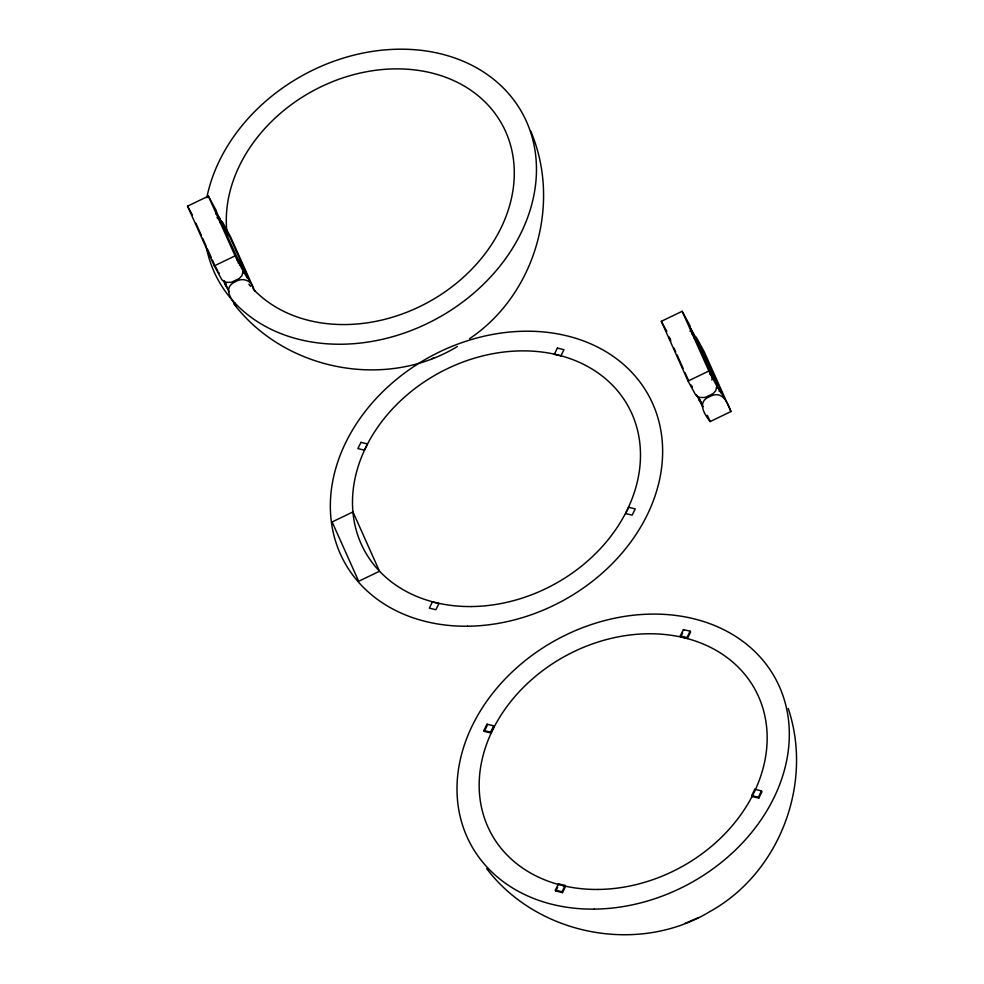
<?xml version="1.0" encoding="UTF-8"?>
<svg xmlns="http://www.w3.org/2000/svg" width="984" height="984" viewBox="0 0 984 984"><rect width="100%" height="100%" fill="white"/><g stroke="black" fill="none" stroke-linecap="round" stroke-linejoin="round"><path stroke-width="1.48" d="M483.87 730.534L486.994 724.187L493.685 725.811L494.14 726.659L491.028 733.019L484.325 731.395L483.87 730.534L490.561 732.158L491.028 733.019M484.325 731.395L487.449 725.036L486.994 724.187M490.561 732.158L493.685 725.811M555.333 890.163L558.457 883.816L565.148 885.44L565.603 886.289L562.491 892.636L555.8 891.012L555.333 890.163L562.024 891.787L562.491 892.636M680.301 635.947L683.425 629.588L690.116 631.211L690.584 632.06L687.459 638.419L680.768 636.796L680.301 635.947L686.992 637.571L687.459 638.419M555.8 891.012L557.67 887.199M680.768 636.796L682.638 632.983M562.024 891.787L565.148 885.44M686.992 637.571L690.116 631.211M751.665 795.625L754.789 789.279L761.481 790.902L761.948 791.751L758.824 798.11L752.133 796.486L751.665 795.625L758.356 797.249L758.824 798.11M752.133 796.486L753.375 793.94M758.356 797.249L761.481 790.902M469.565 338.668C535.198 294.708 561.704 203.245 530.573 130.81M233.786 303.699C284.56 370.488 385.507 390.39 457.363 346.491M486.649 868.589C537.412 935.464 638.382 955.156 710.214 911.381C779.623 872.796 813.448 783.522 788.221 708.443M208.387 196.136L235.102 255.852L243.134 271.043L241.978 275.52L239.321 278.472L231.351 282.31L225.459 282.322L221.867 279.788L214.291 265.889L187.563 206.173L208.387 196.136L215.963 210.035A11.562 6.913 -24.1 0 1 216.049 214.266M214.291 265.889L235.102 255.852M682.158 311.288L708.874 371.005L716.905 386.195L715.749 390.673L713.092 393.625L705.122 397.462L699.23 397.474L695.639 394.941L688.062 381.042L661.334 321.325L682.158 311.288L689.735 325.187A11.562 6.913 -24.1 0 1 690.214 327.906M688.062 381.042L708.874 371.005M730.977 411.546C726.844 400.894 721.838 390.205 709.698 396.613C696.943 401.706 703.695 413.403 710.153 421.57L730.977 411.546L704.261 351.829L696.697 337.967A11.562 6.913 -24.1 0 0 693.105 335.433M685.048 923.41L698.591 917.555M432.185 358.52L433.698 357.893M562.934 885.637L565.603 886.289M693.523 333.65L689.87 326.959L713.08 377.364M700.485 346.429L723.695 396.823L720.042 390.131M661.334 321.325L666.844 331.436M670.51 339.664L669.046 336.995L670.891 341.091M696.377 394.646L698.468 398.471A11.562 6.913 -24.1 0 0 700.522 400.414M690.805 384.719L692.256 387.388A11.562 6.913 -24.1 0 1 691.814 386.109M699.218 400.168L702.871 406.859L698.591 397.29M683.425 629.588L683.892 630.436M754.789 789.279L755.257 790.127M219.752 218.497L216.099 211.806L239.309 262.211M246.271 274.979L249.924 281.67L230.354 237.956L220.502 220.195A11.562 6.913 -24.1 0 0 216.91 217.661M253.294 289.21C252.101 280.378 242.851 277.291 235.926 281.461C222.888 287.23 229.948 297.389 236.381 306.418L234.807 302.887M558.457 883.816L558.912 884.665M187.563 206.173L192.384 215.016M215.57 266.885L217.759 270.907M223.306 280.76L224.696 283.318A11.562 6.913 -24.1 0 0 225.545 284.413M225.447 285.016L229.1 291.707M707.361 415.322L710.153 421.57M673.942 347.918L675.774 352.014M677.004 354.744L683.105 368.41M684.95 372.506L688.615 380.71M255.016 291.498L230.49 236.677L222.925 222.815A11.562 6.913 -24.1 0 0 220.859 220.871M224.204 280.772L227.87 288.964M195.89 223.208L201.388 235.496M202.618 238.226L206.283 246.43M207.501 249.161L211.179 257.353M212.396 260.083L214.229 264.192M224.647 229.321A11.562 6.913 -24.1 0 1 226.8 235.496M242.679 272.445A11.562 6.913 -24.1 0 1 246.75 277.697M226.295 286.098A11.562 6.913 -24.1 0 1 224.979 282.297M217.685 216.554A11.562 6.913 -24.1 0 1 220.219 221.215M237.242 260.268A11.562 6.913 -24.1 0 1 239.788 264.917M219.334 273.331A11.562 6.913 -24.1 0 1 218.485 272.236M245.988 276A11.562 6.913 -24.1 0 0 245.52 273.294L238.546 260.526A11.562 6.913 -24.1 0 0 236.492 258.571M227.464 232.962A11.562 6.913 -24.1 0 1 227.944 235.668M237.169 259.776A10.91 6.519 -24.1 0 1 238.411 263.355M226.086 284.068A10.91 6.519 -24.1 0 1 224.869 281.83M242.974 271.744A10.91 6.519 -24.1 0 1 245.348 274.782M224.93 231.412A10.91 6.519 -24.1 0 1 226.96 237.23M217.968 218.645A10.91 6.519 -24.1 0 1 220.367 223.036M206.8 197.722A173.442 138.879 -28.6 0 1 462.455 60.934A173.442 138.879 -28.6 0 1 460.573 303.589A173.442 138.879 -28.6 0 1 206.419 247.574M227.292 234.992A150.318 120.368 -28.6 0 1 403.944 69.028A150.318 120.368 -28.6 0 1 489.995 246.898A150.318 120.368 -28.6 0 1 253.737 289.64M250.772 286.43A150.318 120.368 -28.6 0 1 248.878 284.216M719.759 391.152A11.562 6.913 -24.1 0 0 719.292 388.446L712.318 375.679A11.562 6.913 -24.1 0 0 710.264 373.723M701.321 352.346A11.562 6.913 -24.1 0 0 701.235 348.115L694.274 335.347A11.562 6.913 -24.1 0 0 692.219 333.404M709.784 374.129A10.91 6.519 -24.1 0 1 711.813 379.947M716.746 386.897A10.91 6.519 -24.1 0 1 719.144 391.288M699.058 398.188A10.91 6.519 -24.1 0 1 698.628 396.983M698.701 346.565A10.91 6.519 -24.1 0 1 701.1 350.956M691.74 333.797A10.91 6.519 -24.1 0 1 694.138 338.188M689.919 331.116A11.562 6.913 -24.1 0 1 693.991 336.368M711.014 375.421A11.562 6.913 -24.1 0 1 713.56 380.07M698.419 344.474A11.562 6.913 -24.1 0 1 700.571 350.648M716.45 387.61A11.562 6.913 -24.1 0 1 720.522 392.85M701.284 402.112A11.562 6.913 -24.1 0 1 698.751 397.462M360.968 442.345L357.905 448.581L364.461 450.168L367.524 443.944L360.968 442.345M432.406 601.913L429.344 608.137L435.9 609.723L438.962 603.5L432.406 601.913M557.399 348.078L554.336 354.302L560.892 355.901L563.955 349.677L557.399 348.078M628.653 507.313L625.603 513.537L632.159 515.136L635.221 508.912L628.653 507.313M352.961 511.926L332.137 521.951L358.68 581.273L379.504 571.249L352.961 511.926M471.447 606.55A150.318 120.368 -28.6 0 0 631.814 413.538A150.318 120.368 -28.6 0 0 386.195 416.048A150.318 120.368 -28.6 0 0 471.447 606.55M467.584 626.218A173.442 138.879 -28.6 0 0 652.638 403.514A173.442 138.879 -28.6 0 0 369.234 406.417A173.442 138.879 -28.6 0 0 467.584 626.218M594.262 909.118A173.442 138.879 -28.6 0 0 779.316 686.401A173.442 138.879 -28.6 0 0 495.899 689.304A173.442 138.879 -28.6 0 0 594.262 909.118M598.112 889.45A150.318 120.368 -28.6 0 0 758.492 696.426A150.318 120.368 -28.6 0 0 512.873 698.947A150.318 120.368 -28.6 0 0 598.112 889.45"/></g></svg>
